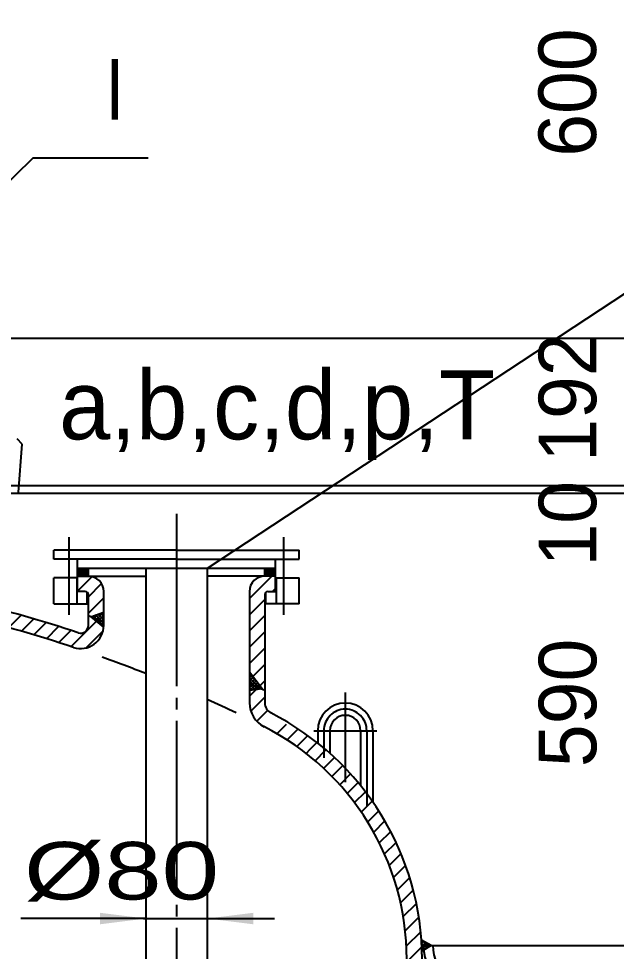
# Model space of a CAD drawing. Extents: x -530 to 587, y -220 to 621.
# Drawn here: x 174 to 225.9, y 367 to 448.1 of the extents above; entities that cross this region are included whole.
import ezdxf

# ---------------------------------------------------------------- set-up
doc = ezdxf.new("R2010")
doc.units = 0
doc.linetypes.add('DASHDOT', pattern=[18, 15, -1, 1, -1])
doc.linetypes.add('DASHED', pattern=[4, 3, -1])
doc.layers.get('0').update_dxf_attribs({"linetype": 'CONTINUOUS'})
for name, color, linetype in [('1', 7, 'CONTINUOUS'), ('2', 94, 'DASHDOT'), ('3', 2, 'DASHED')]:
    doc.layers.add(name, color=color, linetype=linetype)
doc.styles.add('STYLE1', font='cadt_en.shx', dxfattribs={"width": 0.799282, "bigfont": 'cadt_hz.shx'})
doc.styles.add('STYLE8', font='cadt_en.shx', dxfattribs={"width": 1.341325, "bigfont": 'cadt_hz.shx'})

# ---------------------------------------------------------------- blocks, each defined once
blk = doc.blocks.new('*U55')
for p, q in [((179.126, 399.747), (179.657, 400.277)), ((179.126, 399.889), (179.515, 400.277)), ((179.126, 400.03), (179.374, 400.277)), ((179.126, 400.171), (179.232, 400.277)), ((179.126, 400.137), (179.652, 399.611)), ((179.126, 399.996), (179.511, 399.611)), ((179.126, 399.854), (179.369, 399.611)), ((179.126, 399.713), (179.228, 399.611, 1)), ((179.128, 400.277), (179.794, 399.611)), ((179.132, 399.611), (179.798, 400.277)), ((179.269, 400.277), (179.935, 399.611)), ((179.274, 399.611), (179.94, 400.277)), ((179.41, 400.277), (180.06, 399.627)), ((179.415, 399.611), (180.06, 400.257)), ((179.552, 400.277), (180.06, 399.769)), ((179.556, 399.611), (180.06, 400.115)), ((179.693, 400.277), (180.06, 399.91)), ((179.698, 399.611), (180.06, 399.974)), ((179.835, 400.277), (180.06, 400.052)), ((179.839, 399.611), (180.06, 399.833)), ((179.976, 400.277), (180.06, 400.193)), ((179.981, 399.611), (180.06, 399.691))]:
    blk.add_line(p, q)
blk = doc.blocks.new('*U56')
for p, q in [((195.477, 400.277), (195.392, 400.193)), ((195.618, 400.277), (195.392, 400.052)), ((195.76, 400.277), (195.392, 399.91)), ((195.901, 400.277), (195.392, 399.769)), ((196.042, 400.277), (195.392, 399.627)), ((196.038, 399.611), (195.392, 400.257)), ((195.896, 399.611), (195.392, 400.115)), ((195.755, 399.611), (195.392, 399.974)), ((195.614, 399.611), (195.392, 399.833)), ((195.472, 399.611), (195.392, 399.691)), ((196.179, 399.611), (195.513, 400.277)), ((196.184, 400.277), (195.518, 399.611)), ((196.321, 399.611), (195.655, 400.277)), ((196.325, 400.277), (195.659, 399.611)), ((196.326, 399.747), (195.796, 400.277)), ((196.326, 400.137), (195.801, 399.611)), ((196.326, 399.889), (195.938, 400.277)), ((196.326, 399.996), (195.942, 399.611)), ((196.326, 400.03), (196.079, 400.277)), ((196.326, 399.854), (196.084, 399.611)), ((196.326, 400.171), (196.22, 400.277, 1)), ((196.326, 399.713), (196.225, 399.611))]:
    blk.add_line(p, q)
blk = doc.blocks.new('*U57')
for p, q in [((180.669, 395.773), (181.387, 396.491)), ((181.393, 396.101), (181.106, 396.388)), ((181.393, 396.383), (181.313, 396.464)), ((180.361, 396.031), (180.495, 396.165, 1)), ((181.391, 395.255), (180.485, 396.161)), ((180.515, 395.902), (180.941, 396.328)), ((181.393, 395.535), (180.692, 396.237)), ((180.823, 395.644), (181.393, 396.215)), ((181.393, 395.818), (180.899, 396.312)), ((180.977, 395.516), (181.393, 395.932)), ((181.131, 395.387), (181.393, 395.649)), ((181.285, 395.258), (181.393, 395.366))]:
    blk.add_line(p, q)
blk = doc.blocks.new('*U58')
for p, q in [((194.059, 391.062), (194.152, 391.154, 1)), ((194.059, 391.071), (194.697, 390.434)), ((194.059, 390.779), (194.274, 390.993)), ((194.059, 390.496), (194.396, 390.832)), ((194.059, 390.788), (195.052, 389.796)), ((194.059, 390.213), (194.517, 390.671)), ((194.059, 389.93), (194.639, 390.51)), ((194.059, 390.506), (194.801, 389.764)), ((194.059, 390.223), (194.549, 389.733)), ((194.059, 389.94), (194.298, 389.701)), ((194.087, 389.675), (194.761, 390.349)), ((194.41, 389.715), (194.883, 390.188)), ((194.734, 389.756), (195.005, 390.027)), ((195.057, 389.796), (195.127, 389.866))]:
    blk.add_line(p, q)
blk = doc.blocks.new('*U74')
at = {"layer": '1'}
for p, q in [((209.007, 367.977), (209.017, 367.987)), ((209.022, 367.727), (209.469, 367.28)), ((209.023, 367.71), (209.196, 367.883)), ((209.035, 367.439), (209.376, 367.78)), ((209.036, 367.43), (209.29, 367.176)), ((209.045, 367.167), (209.555, 367.676)), ((209.082, 367.949), (209.648, 367.383)), ((209.403, 367.242), (209.734, 367.573, 1)), ((209.752, 367.563), (209.828, 367.487)), ((209.046, 367.137), (209.11, 367.073))]:
    blk.add_line(p, q, dxfattribs=at)
blk = doc.blocks.new('*U90')
blk.add_line((185.059, 369.858), (174.186, 369.858))
blk.add_solid([(185.059, 369.858), (181.059, 369.358), (181.059, 370.358)])
blk = doc.blocks.new('*U91')
blk.add_line((184.857, 369.858), (196.239, 369.858))
blk.add_solid([(190.391, 369.858), (194.391, 370.358), (194.391, 369.358)])
blk = doc.blocks.new('*U105')
for p, q in [((167.725, 401.04), (168.855, 402.17)), ((167.725, 399.626), (168.925, 400.826)), ((167.729, 398.216), (168.925, 399.412)), ((168.065, 397.138), (169.002, 398.074)), ((168.756, 396.414), (169.739, 397.397)), ((169.774, 396.018), (170.871, 397.114)), ((170.904, 395.733), (171.994, 396.824)), ((172.024, 395.44), (173.109, 396.524)), ((173.136, 395.137), (174.215, 396.216)), ((174.239, 394.826), (175.312, 395.899)), ((175.332, 394.505), (176.4, 395.573)), ((178.563, 393.493), (180.902, 395.832)), ((176.418, 394.176), (177.48, 395.238)), ((177.494, 393.839), (178.551, 394.896)), ((179.865, 393.381), (181.337, 394.853, 1))]:
    blk.add_line(p, q)
blk = doc.blocks.new('*U106')
for p, q in [((179.126, 398.299), (180.396, 399.569)), ((180.06, 397.819), (181.204, 398.963)), ((180.06, 396.405), (181.393, 397.738, 1))]:
    blk.add_line(p, q)
blk = doc.blocks.new('*U107')
for p, q in [((194.059, 397.676), (195.995, 399.611)), ((196.076, 398.278), (196.326, 398.529)), ((194.059, 396.262), (195.392, 397.595)), ((194.059, 394.847), (195.392, 396.18)), ((194.059, 393.433), (195.392, 394.766)), ((194.059, 392.019), (195.392, 393.352)), ((194.349, 390.894), (195.392, 391.938)), ((194.958, 390.089), (195.392, 390.524, 1))]:
    blk.add_line(p, q)
blk = doc.blocks.new('*U108')
for p, q in [((206.583, 373.43), (207.631, 374.478)), ((206.912, 372.345), (207.986, 373.419)), ((207.193, 371.211), (208.298, 372.317)), ((207.422, 370.026), (208.565, 371.169)), ((207.592, 368.782), (208.78, 369.97)), ((207.697, 367.473), (208.94, 368.716)), ((207.726, 366.088), (209.035, 367.397)), ((207.726, 364.673), (209.059, 366.007)), ((207.852, 363.385), (209.059, 364.593)), ((208.748, 362.867), (209.059, 363.178, 1))]:
    blk.add_line(p, q)
blk = doc.blocks.new('*U109')
for p, q in [((203.186, 379.933), (204.137, 380.883)), ((203.777, 379.109), (204.734, 380.066)), ((204.334, 378.252), (205.3, 379.218)), ((204.857, 377.361), (205.834, 378.338)), ((205.346, 376.435), (206.336, 377.425)), ((205.798, 375.473), (206.804, 376.479)), ((206.211, 374.472), (207.236, 375.497, 1))]:
    blk.add_line(p, q)
blk = doc.blocks.new('*U110')
for p, q in [((198.981, 384.212), (199.38, 384.611)), ((199.76, 383.577), (200.704, 384.521)), ((200.508, 382.911), (201.449, 383.853)), ((201.224, 382.213), (202.165, 383.155)), ((201.91, 381.485), (202.852, 382.427)), ((202.564, 380.725), (203.509, 381.67, 1))]:
    blk.add_line(p, q)
blk = doc.blocks.new('*U111')
for p, q in [((194.059, 389.191), (194.609, 389.74)), ((194.172, 387.889), (195.392, 389.109)), ((194.699, 387.002), (195.641, 387.944, 1))]:
    blk.add_line(p, q)
blk = doc.blocks.new('*U112')
for p, q in [((197.325, 385.385), (198.286, 386.347)), ((198.169, 384.815), (199.123, 385.769)), ((199.38, 384.611), (199.928, 385.16, 1))]:
    blk.add_line(p, q)
blk = doc.blocks.new('*U113')
blk.add_line((196.448, 385.922), (197.281, 386.755, 1))
blk = doc.blocks.new('*D145')
for p, q in [((171.059, 406.836), (229.798, 406.836)), ((227.298, 367.503), (227.298, 406.836)), ((209.989, 367.503), (229.798, 367.503))]:
    blk.add_line(p, q)
for points in [[(227.298, 406.836), (227.798, 402.836), (226.798, 402.836)], [(227.298, 367.503), (226.798, 371.503), (227.798, 371.503)]]:
    blk.add_solid(points)
at = {"style": 'STYLE1'}
blk.add_text('590', height=5, rotation=90, dxfattribs=at).set_placement((224.202, 383.02))
blk = doc.blocks.new('*D146')
for p, q in [((150.947, 497.635), (229.775, 497.635)), ((227.275, 420.302), (227.275, 497.635)), ((156.632, 460.302), (229.775, 460.302)), ((158.39, 420.302), (229.775, 420.302))]:
    blk.add_line(p, q)
for points in [[(227.275, 497.635), (227.775, 493.635), (226.775, 493.635)], [(227.275, 460.302), (226.775, 464.302), (227.775, 464.302)], [(227.275, 460.302), (227.775, 456.302), (226.775, 456.302)], [(227.275, 420.302), (226.775, 424.302), (227.775, 424.302)]]:
    blk.add_solid(points)
at = {"style": 'STYLE1'}
for s, p in [('560', (224.18, 473.028)), ('600', (224.18, 436.061))]:
    blk.add_text(s, height=5, rotation=90, dxfattribs=at).set_placement(p)
blk = doc.blocks.new('*D216')
for p, q in [((158.392, 420.302), (229.79, 420.302)), ((227.29, 399.636), (227.29, 420.302)), ((171.059, 407.502), (229.79, 407.502)), ((171.059, 406.836), (229.79, 406.836))]:
    blk.add_line(p, q)
for points in [[(227.29, 420.302), (227.79, 416.302), (226.79, 416.302)], [(227.29, 407.502), (226.79, 411.502), (227.79, 411.502)], [(227.29, 406.836), (227.79, 402.836), (226.79, 402.836)]]:
    blk.add_solid(points)
at = {"style": 'STYLE1'}
for s, p in [('192', (224.195, 409.547)), ('10', (224.195, 400.449))]:
    blk.add_text(s, height=5, rotation=90, dxfattribs=at).set_placement(p)
blk = doc.blocks.new('*D236')
blk.add_line((193.3, 406.836), (280.765, 406.836))
blk = doc.blocks.new('*D237')
blk.add_line((193.3, 406.836), (266.983, 406.836))
blk = doc.blocks.new('*D238')
blk.add_line((180.631, 420.302), (266.547, 420.302))

msp = doc.modelspace()

# ---------------------------------------------------------------- linework, layer by layer
for p, q in [((286.23089, 463.42305), (190.39144, 400.27747)), ((175.26815, 435.95397), (162.97271, 423.93952, 1))]:
    msp.add_line(p, q)
at = {"layer": '1'}
for p, q in [((175.26815, 435.95397), (185.26815, 435.95397)), ((174.29527, 411.07167), (173.8626, 411.5555, 6.28319)), ((174.0038, 406.91972), (174.29527, 411.07167, 6.28319)), ((177.06044, 401.07747), (177.06044, 401.87747)), ((187.72644, 401.87747), (177.06044, 401.87747)), ((187.72644, 401.87747), (198.39244, 401.87747)), ((198.39244, 401.07747), (198.39244, 401.87747, 6.28319)), ((187.72644, 401.07747), (177.06044, 401.07747)), ((179.12644, 400.27747), (179.12644, 401.07747)), ((187.72644, 401.07747), (198.39244, 401.07747)), ((196.32644, 400.27747), (196.32644, 401.07747)), ((179.12644, 398.27847), (179.12644, 400.27747)), ((196.32644, 400.27747), (179.12644, 400.27747)), ((179.12644, 399.61147), (185.05944, 399.61147, 6.28319)), ((180.06044, 399.61147), (180.06044, 400.27747)), ((185.05944, 400.27747), (185.05944, 223.60137)), ((190.39144, 400.27747), (190.39144, 223.61553)), ((196.32644, 399.61147), (190.39144, 399.61147)), ((195.39244, 399.61147), (195.39244, 400.27747, 6.28319)), ((196.32644, 399.61147), (196.32644, 400.27747)), ((196.32644, 398.27847), (196.32644, 399.61147)), ((179.12644, 399.47817), (177.06044, 399.47817, 6.28319)), ((177.06044, 397.21157), (177.06044, 399.47817, 6.28319)), ((179.06044, 399.47817), (179.06044, 397.21157)), ((196.32644, 399.47817), (198.39244, 399.47817)), ((196.39244, 399.47817), (196.39244, 397.21157)), ((198.39244, 397.21157), (198.39244, 399.47817)), ((179.79384, 398.27847), (179.06044, 398.27847)), ((179.96044, 397.21157), (179.96044, 398.22)), ((180.06044, 395.32569), (180.06044, 398.01187)), ((181.39344, 395.3247), (181.39344, 398.27847)), ((194.05944, 398.27847), (194.05944, 388.60558)), ((195.39244, 398.01187), (195.39244, 388.60406)), ((195.49244, 397.21157), (195.49244, 398.22)), ((195.65904, 398.27847), (196.39244, 398.27847, 6.28319)), ((177.06044, 397.21157), (180.06044, 397.21157)), ((198.39244, 397.21157), (195.39244, 397.21157)), ((180.29064, 396.09), (181.39344, 396.4931)), ((180.06044, 396.18716), (181.39344, 395.62452)), ((180.29064, 396.09), (181.38472, 395.17452)), ((195.16881, 389.81017), (194.05944, 391.27615, 6.28319)), ((194.05944, 390.27841), (195.39244, 389.71578)), ((195.16881, 389.81017), (194.05944, 389.67167)), ((199.98944, 386.18308), (199.98944, 385.11129)), ((201.05611, 386.18308), (201.05611, 384.21203)), ((203.72278, 386.18308), (203.72278, 381.40967)), ((204.78944, 386.18308), (204.78944, 379.98545)), ((209.85544, 367.5027), (209.00635, 367.99292)), ((209.85544, 367.5027), (209.04917, 367.0372, 6.28319)), ((209.18844, 367.5027), (209.98874, 367.5027))]:
    msp.add_line(p, q, dxfattribs=at)
for centre, radius, start, end in [((180.06044, 398.27847), 1.333, 0, 90), ((195.39244, 398.27847), 1.333, 90, 180), ((179.79384, 398.01187), 0.2666, 0, 90), ((195.65904, 398.01187), 0.2666, 90, 180), ((141.05944, 279.5037), 121.33, 71.6881673, 76.3023644), ((141.05944, 279.5037), 120, 71.6866832, 76.287524), ((179.39344, 395.3247), 2, 251.6866832, 360), ((179.39044, 395.32569), 0.67, 251.6881673, 360), ((141.05944, 279.5037), 120, 68.4898117, 70.430794), ((141.05944, 279.5037), 120, 64.4007755, 65.7260462), ((196.38944, 388.60558), 2.33, 180, 243.1085804), ((196.39244, 388.60406), 1, 180, 243.1070049), ((202.38944, 386.18308), 2.4, 0, 180), ((185.06044, 366.32095), 23.999, 0, 63.1230499), ((202.38944, 386.18308), 1.33333, 0, 180), ((185.06004, 366.32452), 22.666, 0, 63.1242089), ((213.32174, 367.5027), 4.1333, 180, 235), ((213.32174, 367.5027), 3.333, 180, 235)]:
    msp.add_arc(centre, radius, start, end, dxfattribs=at)
at = {"layer": '2'}
for p, q in [((187.72544, 405.03884), (187.72544, 218.10531, 6.28319)), ((178.39344, 396.24814), (178.39344, 402.99569)), ((197.05944, 396.24814), (197.05944, 402.99569)), ((202.38944, 389.51578), (202.38944, 381.70893)), ((199.65611, 386.18308), (205.12278, 386.18308, 6.28319)), ((200.52278, 386.18308), (200.52278, 383.82424, 6.28319)), ((204.25611, 386.18308), (204.25611, 379.65459, 6.28319))]:
    msp.add_line(p, q, dxfattribs=at)
msp.add_arc((202.38944, 386.18308), 1.86667, 0, 180, dxfattribs=at)
at = {"layer": '3'}
msp.add_arc((141.05944, 279.5037), 120, 67.1149378, 67.114965, dxfattribs=at)

# ---------------------------------------------------------------- block references
for name in ['*D238', '*D146', '*D216', '*D236', '*D145', '*D237', '*U105', '*U55', '*U107', '*U56', '*U106', '*U57', '*U58', '*U111', '*U113', '*U112', '*U110', '*U109', '*U108', '*U90', '*U91', '*U74']:
    msp.add_blockref(name, (0, 0))

# ---------------------------------------------------------------- texts
at = {"style": 'STYLE1'}
msp.add_text('a,b,c,d,p,T', height=6, dxfattribs=at).set_placement((177.51405, 411.5053))
at = {"insert": (174.47044, 371.3239), "char_height": 5, "attachment_point": 7, "style": 'STYLE8'}
msp.add_mtext('%%c80', dxfattribs=at)
at = {"layer": '1', "style": 'STYLE1'}
msp.add_text('Ⅰ', height=6, dxfattribs=at).set_placement((179.5023, 438.71683))

doc.saveas('drawing.dxf')
